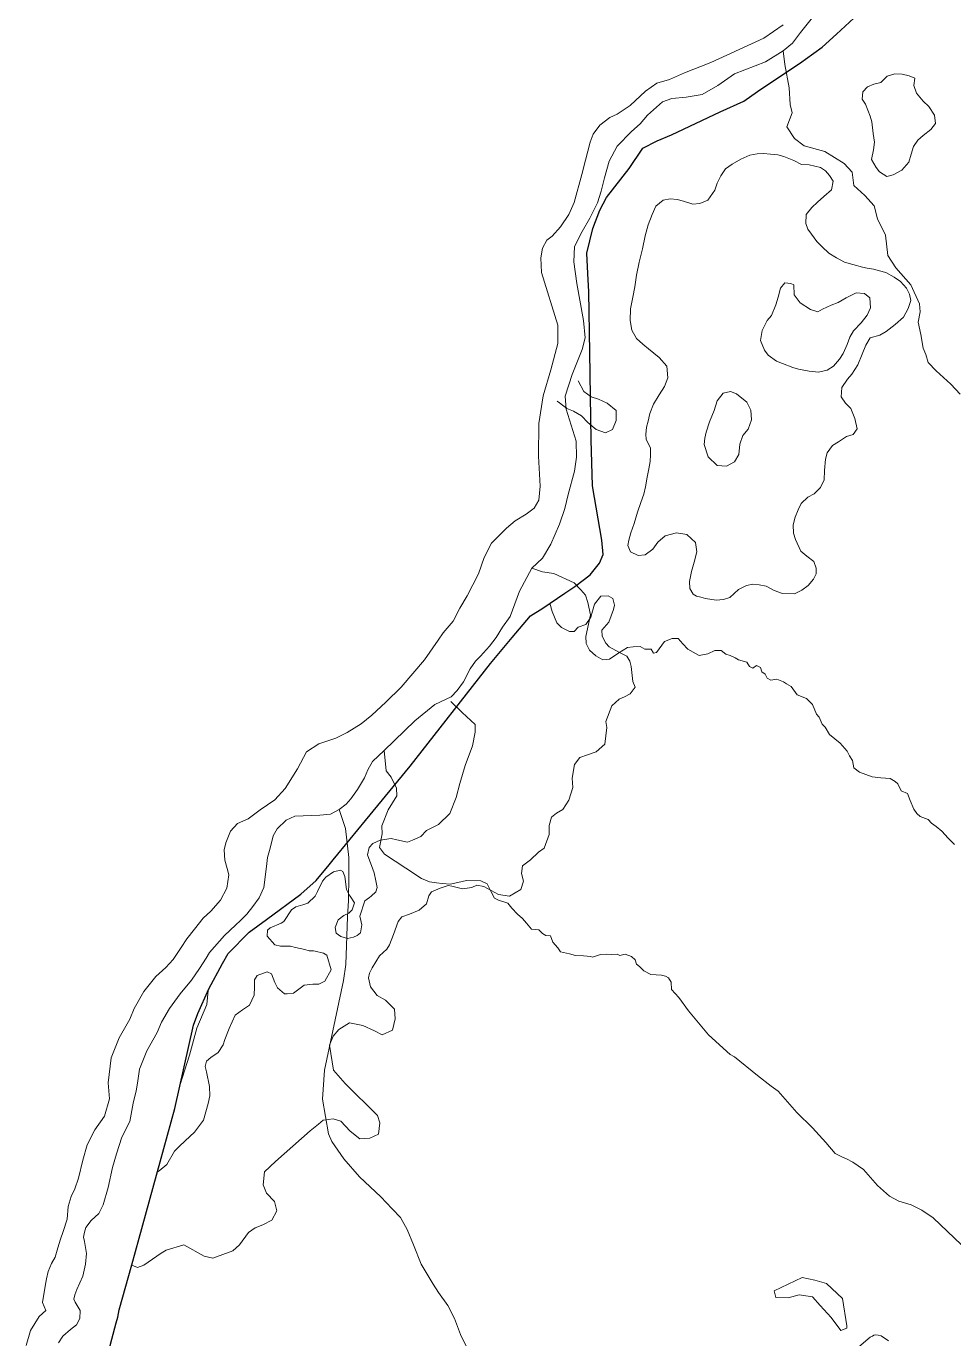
# Model space of a CAD drawing. Header units: metres. Extents: x 4652992 to 4879070, y 2074171 to 2309877.
# Drawn here: x 4653263.3 to 4653415.8, y 2306856.4 to 2307072.3 of the extents above; entities that cross this region are included whole.
import ezdxf

# ---------------------------------------------------------------- set-up
doc = ezdxf.new("R2010")
doc.units = ezdxf.units.M
doc.header["$MEASUREMENT"] = 0
for name, color, linetype, lineweight in [('Level 1', 2, 'Continuous', 0), ('Level 2', 6, 'Continuous', 0), ('Level 40', 1, 'Continuous', 0)]:
    doc.layers.add(name, color=color, linetype=linetype, lineweight=lineweight)
doc.layers.add('Limite', color=38, linetype='Continuous', lineweight=0, plot=False)

msp = doc.modelspace()

# ---------------------------------------------------------------- linework, layer by layer
at = {"layer": 'Level 1'}
for points in [[(4653416.829281, 2307011.788893, 1338), (4653415.295985, 2307013.385179, 1337), (4653412.892722, 2307015.573509, 1336), (4653411.596725, 2307016.960437, 1335), (4653411.216672, 2307018.277196, 1334), (4653410.771622, 2307019.328524, 1333), (4653410.366309, 2307021.559359, 1332), (4653409.926018, 2307023.617516, 1331), (4653410.290271, 2307025.291626, 1330), (4653410.15091, 2307026.628284, 1329), (4653408.733236, 2307029.725694, 1328), (4653406.249724, 2307032.540593, 1327), (4653404.96323, 2307034.584175, 1326), (4653404.569587, 2307037.929597, 1325), (4653403.248429, 2307040.582318, 1324), (4653402.702223, 2307042.731472, 1323), (4653401.153089, 2307044.453927, 1322), (4653399.347593, 2307046.059235, 1321), (4653399.099082, 2307048.289034, 1320), (4653397.794575, 2307049.710043, 1319), (4653394.577101, 2307051.699129, 1318), (4653391.180596, 2307052.617605, 1317), (4653389.60152, 2307053.802096, 1316), (4653388.347958, 2307055.709364, 1315), (4653389.207428, 2307058.057213, 1314), (4653388.876478, 2307059.414831, 1313), (4653388.757132, 2307062.153447, 1312), (4653388.03218, 2307065.956635, 1312), (4653387.763927, 2307068.205096, 1311.160507)], [(4653415.883005, 2306937.718683, 1367), (4653414.88376, 2306938.728316, 1366), (4653413.816018, 2306939.868864, 1365), (4653412.877574, 2306940.658372, 1364), (4653412.12122, 2306941.180329, 1363), (4653411.594547, 2306941.831719, 1362), (4653410.260645, 2306942.316899, 1361), (4653409.698526, 2306942.802107, 1360.58), (4653409.221083, 2306943.519557, 1360), (4653408.606851, 2306944.941847, 1359.37), (4653408.204427, 2306946.110547, 1359), (4653407.12565, 2306946.531269, 1358), (4653406.568632, 2306947.67817, 1357), (4653406.173837, 2306948.035469, 1356.79), (4653405.317357, 2306948.550814, 1356), (4653403.791719, 2306948.663204, 1355), (4653402.377288, 2306948.812283, 1354), (4653400.292659, 2306949.576373, 1353), (4653399.345102, 2306950.332473, 1352), (4653399.151675, 2306951.520705, 1351), (4653398.623463, 2306952.257491, 1350.37), (4653398.292912, 2306953.023875, 1350), (4653397.112743, 2306954.353267, 1349), (4653395.364788, 2306955.804832, 1348), (4653394.636267, 2306956.995366, 1347.58), (4653394.182232, 2306957.479657, 1347), (4653393.641269, 2306958.623939, 1346.37), (4653393.253211, 2306959.156176, 1346), (4653392.578625, 2306960.714543, 1345), (4653391.584206, 2306961.721178, 1344), (4653390.025976, 2306962.33201, 1343), (4653389.079566, 2306963.667206, 1342), (4653388.273974, 2306964.10677, 1341.05), (4653387.780567, 2306964.474523, 1341), (4653386.688946, 2306964.888136, 1340.37), (4653385.728555, 2306964.73449, 1340), (4653385.09243, 2306965.035773, 1339.16), (4653384.780811, 2306965.714771, 1339), (4653384.245301, 2306966.077889, 1338.37), (4653383.997696, 2306966.795431, 1338), (4653383.368316, 2306967.123934, 1337.37), (4653382.757154, 2306966.694717, 1337), (4653382.23495, 2306966.996789, 1336.58), (4653381.753844, 2306967.659233, 1336), (4653380.408749, 2306968.050815, 1335), (4653379.839701, 2306968.393321, 1334.58), (4653379.037872, 2306968.807779, 1334), (4653378.314437, 2306968.986184, 1333.79), (4653377.556068, 2306969.621586, 1333), (4653376.501329, 2306969.579926, 1332), (4653375.379606, 2306969.032668, 1331), (4653373.937081, 2306968.769876, 1330), (4653372.968887, 2306969.334901, 1329), (4653372.064814, 2306969.815056, 1328), (4653371.268725, 2306970.679711, 1327), (4653370.495306, 2306971.586439, 1326), (4653369.504249, 2306971.591686, 1325), (4653368.262121, 2306971.094267, 1324), (4653366.922573, 2306969.296886, 1323), (4653366.41312, 2306969.191463, 1322.58), (4653366.047217, 2306969.819057, 1322), (4653365.020401, 2306969.804672, 1321), (4653364.257235, 2306970.281696, 1320.37), (4653363.108667, 2306970.219152, 1320), (4653362.163583, 2306970.076748, 1319.58), (4653360.754968, 2306969.211071, 1319.37), (4653359.18033, 2306968.157434, 1319), (4653358.101276, 2306968.048068, 1319), (4653356.963181, 2306968.733082, 1319), (4653355.939375, 2306969.64985, 1319), (4653355.391667, 2306970.766913, 1319), (4653355.326434, 2306971.880523, 1319), (4653356.102795, 2306975.472632, 1318.37), (4653355.643689, 2306977.520957, 1318.16), (4653355.25314, 2306978.718837, 1318), (4653354.477223, 2306979.603356, 1317.79), (4653353.420247, 2306980.73048, 1317.79), (4653350.072116, 2306982.249326, 1317.16), (4653348.209664, 2306982.535328, 1316.74), (4653346.453143, 2306983.130844, 1316.620507)], [(4653369.385683, 2306913.820925, 0), (4653369.348677, 2306915.028051, 0), (4653368.906702, 2306915.74552, 0), (4653368.435496, 2306916.039961, 0), (4653367.738015, 2306916.179359, 0), (4653366.019547, 2306916.33099, 0), (4653364.851419, 2306916.891667, 0), (4653364.147939, 2306917.621457, 0), (4653363.652416, 2306918.01616, 0), (4653363.447054, 2306918.70103, 0), (4653362.81948, 2306919.279665, 0), (4653361.79326, 2306919.654228, 0), (4653360.879448, 2306919.455951, 0), (4653360.442127, 2306919.654499, 0), (4653359.479144, 2306919.621898, 0), (4653358.656786, 2306919.641232, 0), (4653357.714155, 2306919.622412, 0), (4653356.412644, 2306919.18684, 0), (4653356.133192, 2306919.249551, 0), (4653354.929849, 2306919.392064, 0), (4653353.603734, 2306919.446876, 0), (4653352.653911, 2306919.709489, 0), (4653352.653911, 2306919.709489, 0), (4653351.13333, 2306920.054444, 0), (4653350.691505, 2306920.703029, 0), (4653349.869546, 2306921.613301, 0), (4653349.535453, 2306922.653236, 0), (4653348.749938, 2306922.708777, 0), (4653348.211594, 2306923.043788, 0), (4653347.57555, 2306923.634694, 0), (4653346.407013, 2306923.78316, 0), (4653345.573876, 2306924.756759, 0), (4653344.92863, 2306925.549341, 0), (4653344.111282, 2306926.248603, 0), (4653343.163475, 2306927.20693, 0), (4653342.488781, 2306928.069618, 0), (4653340.958268, 2306928.565971, 0), (4653340.286518, 2306928.852812, 0), (4653339.774465, 2306929.887253, 0), (4653339.113299, 2306931.224696, 0), (4653338.070857, 2306931.693819, 0), (4653335.679538, 2306931.752031, 0), (4653333.064642, 2306931.186513, 0), (4653331.682477, 2306931.255157, 0), (4653330.792036, 2306931.384077, 0), (4653329.621342, 2306931.582154, 0), (4653328.304896, 2306932.121394, 0), (4653325.714503, 2306933.826376, 0), (4653322.232148, 2306936.113757, 0), (4653321.397811, 2306937.19767, 0), (4653321.840633, 2306939.446888, 0), (4653321.809437, 2306940.77195, 0), (4653322.853492, 2306943.40026, 0), (4653324.243218, 2306945.680908, 0), (4653324.196904, 2306946.946964, 0), (4653323.311536, 2306948.796242, 0), (4653322.520192, 2306949.806826, 0), (4653322.167304, 2306953.130534, 0)], [(4653315.492312, 2306915.303286, 1322), (4653315.867855, 2306917.96392, 1322), (4653316.150573, 2306925.77846, 1321.58), (4653316.294363, 2306928.496236, 1320.74), (4653316.350082, 2306932.549768, 1320.32), (4653316.380533, 2306935.545783, 1319.9), (4653315.819125, 2306940.314636, 1319.9), (4653314.771225, 2306943.440325, 1319.560507)], [(4653336.912112, 2306852.587282, 1361), (4653334.689516, 2306857.081301, 1358), (4653333.744509, 2306859.764284, 1356), (4653332.632082, 2306861.872072, 1354), (4653331.109316, 2306864.038698, 1352), (4653330.248476, 2306865.366518, 1351), (4653328.232119, 2306868.680483, 1348), (4653327.001284, 2306871.867312, 1345), (4653325.942324, 2306874.350527, 1342), (4653324.881289, 2306876.328493, 1340), (4653323.507082, 2306877.770083, 1338), (4653321.604311, 2306879.722903, 1335), (4653318.10248, 2306883.055727, 1333), (4653315.551333, 2306885.992495, 1330), (4653313.580508, 2306888.86072, 1327), (4653313.038515, 2306890.102907, 1326), (4653312.062685, 2306895.789309, 1324), (4653312.38428, 2306900.564883, 1323), (4653315.492312, 2306915.303286, 1322)], [(4653417.038698, 2306871.846682, 1390), (4653412.406679, 2306876.309878, 1387), (4653410.535525, 2306877.57709, 1386), (4653408.798525, 2306878.445925, 1385), (4653406.753908, 2306879.036684, 1384), (4653405.199282, 2306879.882693, 1383), (4653403.225283, 2306881.635073, 1382), (4653400.968325, 2306884.24988, 1380), (4653399.211306, 2306885.430117, 1379), (4653398.154116, 2306885.991884, 1378), (4653397.389895, 2306886.313906, 1377), (4653396.3053, 2306886.868899, 1376), (4653394.742495, 2306888.675722, 1375), (4653392.583498, 2306891.105288, 1372), (4653389.994875, 2306893.597903, 1370), (4653386.907473, 2306897.099673, 1368), (4653385.762697, 2306897.944887, 1367), (4653383.525698, 2306899.725283, 1365), (4653379.739077, 2306902.758913, 1361), (4653379.054079, 2306903.148318, 1360), (4653375.468325, 2306906.383486, 1355), (4653372.164309, 2306910.326906, 1353), (4653370.579897, 2306912.505678, 1352), (4653369.385683, 2306913.820925, 1350)]]:
    msp.add_polyline3d(points, dxfattribs=at)
at = {"layer": 'Level 2'}
for points in [[(4653293.466201, 2306919.940816, 1320.400507), (4653295.921501, 2306922.732896, 1320.400507), (4653297.721765, 2306924.428117, 1320.400507), (4653298.533116, 2306925.171785, 1320.400507), (4653299.610812, 2306926.22728, 1320.400507), (4653300.559801, 2306927.503306, 1320.400507), (4653301.612865, 2306928.942424, 1320.400507), (4653302.420831, 2306930.630794, 1320.400507), (4653302.811686, 2306934.058118, 1320.400507), (4653303.019429, 2306935.579969, 1320.400507), (4653303.417051, 2306937.117891, 1320.400507), (4653303.937018, 2306939.129021, 1320.400507), (4653304.607346, 2306940.285032, 1320.400507), (4653306.083071, 2306941.682785, 1320.400507), (4653307.491668, 2306942.342009, 1319.980507), (4653311.623129, 2306942.518149, 1319.560507), (4653313.332041, 2306942.6628, 1319.560507), (4653314.771225, 2306943.440325, 1319.560507), (4653315.934725, 2306944.348799, 1319.560507), (4653316.718466, 2306945.225129, 1319.560507), (4653317.786823, 2306946.723398, 1319.560507), (4653318.962233, 2306948.635724, 1319.560507), (4653319.488561, 2306949.953116, 1319.560507), (4653320.278257, 2306951.331371, 1319.560507), (4653322.167304, 2306953.130534, 1319.140507), (4653327.215948, 2306958.051389, 1319.140507), (4653330.501275, 2306960.701588, 1318.720507), (4653333.186786, 2306961.989604, 1317.880507), (4653334.190993, 2306963.000307, 1317.880507), (4653335.185861, 2306964.453786, 1317.880507), (4653336.290759, 2306966.572283, 1317.460507), (4653337.181553, 2306967.862669, 1317.460507), (4653338.008197, 2306968.665488, 1317.460507), (4653339.486899, 2306970.314204, 1317.040507), (4653340.598158, 2306971.738963, 1317.040507), (4653341.596004, 2306973.443405, 1317.040507), (4653342.857217, 2306975.20871, 1317.040507), (4653344.423887, 2306979.352697, 1316.620507), (4653346.453143, 2306983.130844, 1316.620507), (4653348.179919, 2306984.781273, 1316.620507), (4653349.578771, 2306987.078936, 1316.620507), (4653350.989532, 2306990.380451, 1316.620507), (4653351.837017, 2306992.940011, 1316.620507), (4653352.43345, 2306995.246895, 1316.620507), (4653353.427505, 2306999.091701, 1316.200507), (4653353.775864, 2307001.396873, 1316.200507), (4653353.719833, 2307004.053523, 1315.780507), (4653352.10403, 2307009.297396, 1315.780507), (4653351.910361, 2307011.421689, 1315.360507), (4653353.076025, 2307014.972454, 1314.940507), (4653354.70089, 2307019.102081, 1314.520507), (4653355.205564, 2307021.05406, 1314.520507), (4653354.947338, 2307023.88645, 1314.100507), (4653353.85191, 2307029.945789, 1313.680507), (4653353.354541, 2307033.529355, 1313.680507), (4653353.44251, 2307036.024625, 1313.260507), (4653354.712655, 2307038.54282, 1313.260507), (4653355.949237, 2307040.691749, 1313.260507), (4653357.219382, 2307043.209943, 1313.260507), (4653357.840447, 2307045.133203, 1313.260507), (4653358.406294, 2307047.321785, 1313.260507), (4653359.125072, 2307050.101876, 1313.260507), (4653360.43812, 2307052.54656, 1313.260507), (4653362.801661, 2307054.983735, 1313.260507), (4653364.231506, 2307056.204036, 1313.260507), (4653365.474449, 2307057.659227, 1313.260507), (4653367.893207, 2307059.831081, 1313.260507), (4653369.461097, 2307060.388075, 1313.260507), (4653371.813135, 2307060.625735, 1312.840507), (4653374.459127, 2307061.04256, 1312.840507), (4653377.015931, 2307062.551107, 1312.420507), (4653379.737982, 2307064.45935, 1312.000507), (4653384.824388, 2307066.413442, 1311.580507), (4653387.763927, 2307068.205096, 1311.160507), (4653389.26726, 2307069.470188, 1311.160507), (4653390.586669, 2307071.221134, 1311.160507), (4653392.793894, 2307074.011502, 1310.740507)], [(4653289.732207, 2306922.196187, 0), (4653291.005737, 2306923.76968, 0), (4653292.398634, 2306925.565417, 0), (4653293.696795, 2306926.755286, 0), (4653295.279571, 2306928.567095, 0), (4653296.33859, 2306930.50814, 0), (4653296.656362, 2306932.695009, 0), (4653296.377295, 2306933.770659, 0), (4653295.984814, 2306935.12599, 0), (4653295.858678, 2306936.793148, 0), (4653296.164542, 2306937.976166, 0), (4653296.901997, 2306939.870706, 0), (4653298.040865, 2306941.162805, 0), (4653298.935043, 2306941.508489, 0), (4653299.844514, 2306941.913324, 0), (4653300.463008, 2306942.389957, 0), (4653301.773485, 2306943.388013, 0), (4653304.186289, 2306945.057941, 0), (4653305.900749, 2306946.900182, 0), (4653307.908757, 2306950.117253, 0), (4653309.387052, 2306952.961633, 0), (4653311.460023, 2306954.274942, 0), (4653312.749252, 2306954.711922, 0), (4653314.22836, 2306955.164974, 0), (4653316.077888, 2306956.092946, 0), (4653318.371324, 2306957.54063, 0), (4653320.168611, 2306958.984887, 0), (4653322.455686, 2306961.126309, 0), (4653324.950911, 2306963.593916, 0), (4653328.826717, 2306968.049073, 0), (4653331.024603, 2306971.282216, 0), (4653331.841909, 2306972.52781, 0), (4653333.513467, 2306974.443562, 0), (4653334.618365, 2306976.562059, 0), (4653335.82436, 2306978.592687, 0), (4653337.691345, 2306982.222101, 0), (4653338.627612, 2306984.885603, 0), (4653339.793683, 2306987.240704, 0), (4653342.288907, 2306989.708311, 0), (4653343.718752, 2306990.928612, 0), (4653345.482476, 2306992.003605, 0), (4653346.851148, 2306992.987302, 0), (4653347.567356, 2306994.320766, 0), (4653347.799324, 2306996.654656, 0), (4653347.522014, 2307001.56826, 0), (4653347.615124, 2307006.956785, 0), (4653348.296548, 2307011.507976, 0), (4653349.587535, 2307015.782911, 0), (4653350.703935, 2307020.100925, 0), (4653350.739663, 2307023.11248, 0), (4653348.026268, 2307031.773401, 0), (4653347.909064, 2307034.193448, 0), (4653348.190296, 2307035.76009, 0), (4653348.906504, 2307037.093554, 0), (4653349.760756, 2307037.763711, 0), (4653351.150676, 2307039.308485, 0), (4653352.531258, 2307041.296034, 0), (4653353.41569, 2307043.280158, 0), (4653354.666752, 2307047.879566, 0), (4653355.278478, 2307050.245601, 0), (4653356.043136, 2307053.203145, 0), (4653356.51127, 2307054.534896, 0), (4653357.637822, 2307056.018806, 0), (4653359.257546, 2307057.255179, 0), (4653360.460971, 2307057.83918, 0), (4653362.622723, 2307059.256431, 0), (4653365.145557, 2307061.591377, 0), (4653366.970453, 2307062.902974, 0), (4653369.049785, 2307063.522545, 0), (4653371.557732, 2307064.602676, 0), (4653375.838741, 2307066.315025, 0), (4653378.508958, 2307067.54389, 0), (4653384.553691, 2307070.331232, 0), (4653387.774868, 2307072.493864, 0)], [(4653263.349226, 2306855.270423, 1322.4892), (4653264.042708, 2306857.759718, 1322.2892), (4653265.464307, 2306860.053654, 1322.2892), (4653266.555075, 2306861.033295, 1322.0892), (4653266.03914, 2306862.394105, 1322.0892), (4653266.466189, 2306865.042425, 1322.0892), (4653266.651051, 2306866.263318, 1322.0892), (4653266.950661, 2306867.470838, 1321.8892), (4653267.507422, 2306868.808589, 1321.7892), (4653268.124105, 2306869.828108, 1321.7892), (4653268.53552, 2306871.362565, 1321.6892), (4653268.971128, 2306872.771934, 1321.6892), (4653269.432451, 2306874.024298, 1321.6892), (4653270.051363, 2306876.084153, 1321.6892), (4653270.212578, 2306878.141878, 1321.5892), (4653270.710121, 2306879.802825, 1321.4892), (4653271.336772, 2306881.078146, 1321.3892), (4653271.919746, 2306882.836763, 1321.2892), (4653272.670442, 2306885.792531, 1321.1892), (4653273.37849, 2306888.284189, 1321.0892), (4653274.604864, 2306890.786769, 1321.0436), (4653276.20691, 2306893.014786, 1320.9436), (4653277.04461, 2306895.873975, 1320.9436), (4653276.782688, 2306898.504304, 1320.9436), (4653277.324026, 2306902.61815, 1320.8436), (4653278.615269, 2306905.901238, 1320.6436), (4653280.375971, 2306908.990565, 1320.6436), (4653281.072796, 2306910.707201, 1320.6436), (4653282.695009, 2306913.493502, 1320.5436), (4653284.657879, 2306915.967068, 1320.5436), (4653286.284515, 2306917.467225, 1320.5436), (4653287.48077, 2306918.779479, 1320.4436), (4653288.822812, 2306920.730694, 1320.4436), (4653289.732207, 2306922.196187, 1320.388638)], [(4653293.466201, 2306919.940816, 1320.400507), (4653292.896602, 2306919.027786, 1320.4436), (4653291.823885, 2306917.29761, 1320.4436), (4653290.525922, 2306915.378112, 1320.5436), (4653288.648461, 2306913.145808, 1320.5436), (4653286.880641, 2306910.745253, 1320.5436), (4653285.572255, 2306908.497978, 1320.6436), (4653284.88414, 2306906.802799, 1320.6436), (4653283.136977, 2306903.737228, 1320.6436), (4653281.96945, 2306900.768699, 1320.8436), (4653281.625245, 2306898.448305, 1320.9436), (4653281.414105, 2306897.201097, 1320.9436), (4653280.919094, 2306895.161576, 1320.9436), (4653280.380228, 2306892.136778, 1320.9436), (4653279.051659, 2306889.55531, 1321.0436), (4653278.16196, 2306886.825581, 1321.0892), (4653277.518033, 2306884.559569, 1321.1892), (4653276.78553, 2306881.303156, 1321.2892), (4653276.008842, 2306878.433886, 1321.3892), (4653275.253101, 2306877.031821, 1321.4892), (4653273.988465, 2306875.864819, 1321.5892), (4653273.162082, 2306874.730054, 1321.6892), (4653272.902764, 2306873.943991, 1321.6892), (4653272.766998, 2306873.131394, 1321.6892), (4653272.904944, 2306872.386456, 1321.6892), (4653273.231576, 2306870.415816, 1321.7892), (4653273.107148, 2306868.674493, 1321.7892), (4653272.656847, 2306866.701201, 1321.8892), (4653271.66588, 2306864.500008, 1322.0892), (4653271.306273, 2306863.650172, 1322.0892), (4653271.188091, 2306862.917269, 1322.0892), (4653271.379157, 2306862.413321, 1322.0892), (4653272.227263, 2306861.047915, 1322.1892), (4653272.150024, 2306859.716575, 1322.1892), (4653271.581311, 2306858.700071, 1322.1892), (4653270.594481, 2306857.940639, 1322.1892), (4653269.337508, 2306856.811726, 1322.2892), (4653268.66808, 2306855.731516, 1322.2892)]]:
    msp.add_polyline3d(points, dxfattribs=at)
at = {"layer": 'Level 40', "color": 3}
for points in [[(4653402.538667, 2307054.659497, 1323.853125), (4653402.749487, 2307053.190166, 1324.290625), (4653402.585176, 2307051.935624, 1324.953125), (4653402.245955, 2307050.353852, 1325.853125), (4653403.021519, 2307049.055025, 1325.853125), (4653403.604218, 2307048.327248, 1326.253125), (4653404.765341, 2307047.581693, 1327.428125), (4653405.836527, 2307047.813623, 1327.940625), (4653407.228129, 2307048.583889, 1328.153125), (4653408.390618, 2307049.903222, 1328.278125), (4653408.793957, 2307051.253587, 1328.203125), (4653409.167888, 2307052.487828, 1328.165625), (4653409.888053, 2307053.514327, 1328.028125), (4653410.730126, 2307054.295323, 1327.878125), (4653411.999819, 2307055.311092, 1327.640625), (4653412.799318, 2307056.287418, 1327.203125), (4653412.624234, 2307057.65556, 1326.490625), (4653411.661105, 2307059.061782, 1325.803125), (4653410.753715, 2307059.961222, 1325.440625), (4653409.638244, 2307061.250479, 1324.853125), (4653409.22413, 2307062.522799, 1324.090625), (4653409.402631, 2307063.712231, 1323.290625), (4653408.4354, 2307064.133079, 1322.653125), (4653407.330017, 2307064.371853, 1322.265625), (4653406.093835, 2307064.457582, 1322.003125), (4653404.855601, 2307064.050624, 1321.515625), (4653403.795529, 2307063.014554, 1320.940625), (4653402.651847, 2307062.738657, 1320.653125), (4653401.623235, 2307062.311398, 1320.428125), (4653400.867848, 2307061.509259, 1320.353125), (4653400.747138, 2307060.305732, 1320.678125), (4653401.293076, 2307059.432799, 1320.953125), (4653402.051373, 2307057.460051, 1321.728125), (4653402.336739, 2307056.527374, 1321.965625), (4653402.538667, 2307054.659497, 1323.853125)], [(4653365.955134, 2307002.878696, 1324.3125), (4653365.919955, 2307001.776087, 1324.5125), (4653365.884775, 2307000.673478, 1324.7875), (4653365.646971, 2306999.496956, 1325.1375), (4653365.422534, 2306998.131962, 1325.5375), (4653365.138998, 2306996.534486, 1325.9375), (4653364.828727, 2306995.313952, 1326.2875), (4653364.358748, 2306993.947275, 1326.7125), (4653363.82967, 2306992.348116, 1327.1625), (4653363.241493, 2306990.516474, 1327.6875), (4653362.72719, 2306988.975435, 1328.1875), (4653362.359227, 2306987.769011, 1328.4875), (4653362.195297, 2306986.883092, 1329.0375), (4653362.665976, 2306985.841969, 1329.7125), (4653363.919012, 2306985.22685, 1330.4125), (4653365.046112, 2306985.321605, 1330.7625), (4653366.322368, 2306986.244158, 1331.0375), (4653367.166639, 2306987.395827, 1331.2125), (4653368.357061, 2306988.46284, 1331.4875), (4653370.194052, 2306988.939587, 1331.8625), (4653371.911437, 2306988.704776, 1332.0625), (4653373.348101, 2306987.365673, 1332.3125), (4653373.570423, 2306985.829684, 1332.3875), (4653373.141954, 2306984.144185, 1332.5375), (4653372.685342, 2306982.589037, 1332.7625), (4653372.32934, 2306980.947549, 1333.3875), (4653372.409544, 2306979.816721, 1333.8375), (4653372.967464, 2306978.87773, 1335.0375), (4653373.500057, 2306978.562275, 1336.1875), (4653374.192358, 2306978.392962, 1337.3125), (4653374.985267, 2306978.137309, 1337.9375), (4653376.760344, 2306977.888389, 1338.4375), (4653377.945136, 2306977.969035, 1338.5375), (4653378.95826, 2306978.3386, 1338.6625), (4653380.395631, 2306979.653888, 1338.7375), (4653381.728171, 2306980.31574, 1338.9375), (4653382.754663, 2306980.496834, 1339.0125), (4653383.779747, 2306980.431336, 1339.1625), (4653384.948356, 2306980.207269, 1339.3125), (4653386.287226, 2306979.447689, 1339.8625), (4653387.642279, 2306978.992822, 1340.5125), (4653389.591838, 2306978.948166, 1340.9625), (4653390.837137, 2306979.507886, 1341.5125), (4653391.838301, 2306980.312515, 1342.3375), (4653392.710714, 2306981.333833, 1343.1125), (4653393.177878, 2306982.207326, 1343.3625), (4653393.168733, 2306983.135574, 1343.9125), (4653392.770521, 2306984.220707, 1343.9875), (4653391.64905, 2306985.112321, 1344.1875), (4653390.628189, 2306985.917595, 1344.1625), (4653389.772665, 2306987.85538, 1343.9875), (4653389.432144, 2306988.926404, 1343.9375), (4653389.411039, 2306990.289715, 1343.7125), (4653389.72131, 2306991.510248, 1343.5625), (4653390.219431, 2306992.746574, 1343.3625), (4653390.730919, 2306993.794429, 1343.1875), (4653391.791183, 2306994.83154, 1342.9625), (4653392.848631, 2306995.375468, 1342.8125), (4653393.908895, 2306996.412579, 1342.6125), (4653394.479482, 2306997.692916, 1342.4375), (4653394.560394, 2306999.21648, 1342.2375), (4653394.729954, 2307001.088767, 1342.0625), (4653394.9959, 2307002.134938, 1341.9875), (4653395.854946, 2307003.344729, 1341.6125), (4653396.854703, 2307003.902765, 1341.3375), (4653398.130959, 2307004.825319, 1341.0375), (4653399.244692, 2307005.108545, 1340.7875), (4653399.91448, 2307006.05595, 1340.0625), (4653399.548632, 2307007.75051, 1339.5625), (4653398.864776, 2307009.399374, 1339.1875), (4653397.988848, 2307010.292671, 1338.5875), (4653397.272627, 2307011.33211, 1338.0875), (4653397.41123, 2307012.841564, 1337.8375), (4653398.314601, 2307014.225716, 1337.6375), (4653399.012531, 2307015.042771, 1337.5375), (4653400.017918, 2307016.587176, 1337.3625), (4653400.706704, 2307018.332479, 1337.2875), (4653401.33639, 2307019.845298, 1337.2875), (4653402.065278, 2307021.025187, 1337.3875), (4653403.641952, 2307021.44213, 1337.8875), (4653404.656484, 2307022.058287, 1338.4625), (4653406.179689, 2307023.229115, 1338.4625), (4653407.529819, 2307024.442272, 1338.2375), (4653408.317806, 2307025.854643, 1337.8375), (4653408.715318, 2307027.177308, 1337.2125), (4653408.490181, 2307028.220114, 1336.8875), (4653408.004727, 2307029.203116, 1336.4875), (4653407.057739, 2307030.298993, 1335.5125), (4653406.007328, 2307030.988025, 1334.9375), (4653404.610766, 2307031.761714, 1334.2625), (4653403.58709, 2307032.073804, 1333.6875), (4653402.60633, 2307032.313664, 1333.6375), (4653401.553104, 2307032.509513, 1332.8125), (4653400.788337, 2307032.634814, 1331.8125), (4653399.187743, 2307033.087998, 1330.9125), (4653397.817915, 2307033.484744, 1330.1875), (4653396.521962, 2307034.172094, 1329.5875), (4653395.255559, 2307034.975685, 1328.9625), (4653394.163638, 2307035.983539, 1328.2375), (4653393.28771, 2307036.876836, 1327.2875), (4653392.427963, 2307038.074845, 1326.2375), (4653391.782802, 2307038.911704, 1325.8875), (4653391.470423, 2307039.852377, 1325.6375), (4653391.53656, 2307041.31782, 1325.1625), (4653392.438523, 2307042.45538, 1324.8875), (4653393.39677, 2307043.332239, 1324.8625), (4653394.427484, 2307044.253109, 1324.8375), (4653395.690372, 2307045.364133, 1324.7375), (4653395.987276, 2307046.773138, 1324.1875), (4653395.371664, 2307047.726238, 1323.9875), (4653394.711728, 2307048.504977, 1323.5375), (4653393.862534, 2307049.02133, 1323.0875), (4653392.016398, 2307049.472831, 1322.5375), (4653390.745772, 2307049.536646, 1322.2125), (4653389.507511, 2307050.209886, 1321.9875), (4653387.835858, 2307050.865651, 1321.7125), (4653386.855098, 2307051.105511, 1321.6375), (4653385.656939, 2307051.213337, 1321.5375), (4653384.531246, 2307051.365174, 1321.3875), (4653383.476612, 2307051.314431, 1321.2125), (4653382.247496, 2307051.059423, 1320.9875), (4653380.799573, 2307050.42579, 1320.7375), (4653379.365017, 2307049.603686, 1320.4125), (4653378.248469, 2307048.827276, 1320.3625), (4653377.519581, 2307047.647388, 1320.4875), (4653376.906077, 2307046.439281, 1320.5625), (4653376.495197, 2307045.305086, 1320.6375), (4653375.344877, 2307043.672659, 1320.6875), (4653374.041887, 2307043.127049, 1320.6875), (4653372.914787, 2307043.032294, 1320.6875), (4653371.386659, 2307043.529489, 1320.6125), (4653370.348208, 2307043.783458, 1320.5375), (4653369.150049, 2307043.891285, 1320.4625), (4653368.051091, 2307043.666179, 1320.3875), (4653366.817752, 2307042.671396, 1320.1875), (4653366.23239, 2307041.332938, 1320.0875), (4653365.543604, 2307039.587636, 1320.0125), (4653365.085585, 2307037.785896, 1319.9375), (4653364.611384, 2307035.679443, 1319.8625), (4653364.107633, 2307033.456749, 1319.8125), (4653363.633432, 2307031.350296, 1319.7625), (4653363.391406, 2307029.433998, 1319.7625), (4653363.020628, 2307027.734389, 1319.7875), (4653362.648443, 2307025.788189, 1320.0625), (4653362.594266, 2307023.887683, 1320.3375), (4653362.859506, 2307022.279464, 1320.5625), (4653363.617236, 2307020.921202, 1320.8375), (4653364.66624, 2307019.985578, 1321.0625), (4653365.629409, 2307019.194413, 1321.2375), (4653366.491971, 2307018.489588, 1321.4375), (4653367.354532, 2307017.784763, 1321.6125), (4653368.646263, 2307016.357638, 1321.8375), (4653368.779936, 2307014.472924, 1321.8875), (4653368.222716, 2307013.004116, 1321.8875), (4653367.391812, 2307011.663975, 1321.8875), (4653366.444117, 2307010.10546, 1321.8875), (4653365.81443, 2307008.59264, 1322.0375), (4653365.547077, 2307007.299877, 1322.2625), (4653365.295905, 2307006.311826, 1322.3625), (4653365.173484, 2307005.107085, 1322.4875), (4653365.226953, 2307004.353199, 1322.6625), (4653365.955134, 2307002.878696, 1324.3125)], [(4653389.559519, 2307028.099677, 1327.3125), (4653390.56516, 2307026.780098, 1327.7125), (4653392.239673, 2307025.695796, 1328.25), (4653393.422353, 2307025.314614, 1328.725), (4653394.235873, 2307025.759948, 1329.1625), (4653395.610243, 2307026.374937, 1329.5), (4653396.768568, 2307026.858681, 1329.7125), (4653398.114873, 2307027.603242, 1329.825), (4653399.727262, 2307028.436136, 1330.0625), (4653401.097923, 2307028.315771, 1330.525), (4653401.9846, 2307027.60815, 1330.6375), (4653402.083968, 2307025.957946, 1330.7625), (4653401.53953, 2307024.77192, 1330.825), (4653400.542264, 2307023.481861, 1330.9125), (4653399.322247, 2307022.154228, 1330.9625), (4653398.699705, 2307021.140685, 1331.05), (4653398.241314, 2307019.933621, 1331.1), (4653397.616299, 2307018.429841, 1331.1125), (4653397.015733, 2307017.502958, 1330.9875), (4653396.026411, 2307016.364344, 1330.8625), (4653394.974871, 2307015.701105, 1330.7375), (4653393.559024, 2307015.403032, 1330.5125), (4653392.044952, 2307015.558459, 1330.225), (4653390.273358, 2307015.899557, 1329.8125), (4653389.36285, 2307016.152842, 1329.45), (4653387.614468, 2307016.825718, 1328.875), (4653386.647214, 2307017.215586, 1328.725), (4653385.309563, 2307018.186851, 1328.375), (4653384.667612, 2307019.018706, 1328.2), (4653384.02937, 2307020.585914, 1328.025), (4653384.28884, 2307022.209742, 1327.8375), (4653385.144549, 2307023.90254, 1327.8375), (4653385.809187, 2307024.721727, 1327.8375), (4653386.521485, 2307026.449587, 1327.725), (4653386.90848, 2307027.735462, 1327.625), (4653387.303418, 2307029.172782, 1327.525), (4653388.026038, 2307030.100502, 1327.4375), (4653389.001854, 2307029.984639, 1327.35), (4653389.524841, 2307029.764743, 1327.4), (4653389.559519, 2307028.099677, 1327.3125)], [(4653354.028638, 2307013.944837, 1321.5), (4653354.999621, 2307012.220716, 1321.5625), (4653356.18677, 2307011.341655, 1321.675), (4653357.377637, 2307010.95713, 1321.7875), (4653358.834077, 2307010.290812, 1321.85), (4653360.300778, 2307009.064604, 1321.8375), (4653360.317579, 2307007.450288, 1321.8125), (4653359.712858, 2307005.926246, 1321.8125), (4653358.565802, 2307005.402045, 1321.8125), (4653356.992886, 2307005.973025, 1321.7875), (4653355.61937, 2307007.083517, 1321.6125), (4653354.614852, 2307008.196543, 1321.525), (4653353.274887, 2307008.958199, 1321.45), (4653352.193041, 2307009.408922, 1321.3875), (4653350.98446, 2307010.324197, 1321.25), (4653350.603341, 2307010.634286, 1321.025)], [(4653381.794918, 2307010.422997, 1324.0125), (4653382.442979, 2307009.12395, 1324), (4653382.55623, 2307007.524325, 1324.0625), (4653382.014331, 2307005.992619, 1324.15), (4653381.115232, 2307004.979858, 1324.1625), (4653380.63159, 2307003.557176, 1324.2875), (4653380.441646, 2307001.846845, 1324.5), (4653379.764663, 2307000.625602, 1324.775), (4653378.456769, 2306999.928668, 1324.95), (4653376.922932, 2307000.026763, 1324.95), (4653375.42567, 2307001.472054, 1324.7875), (4653374.738347, 2307003.458787, 1324.6), (4653374.88123, 2307004.502564, 1324.4875), (4653375.110436, 2307005.525209, 1324.4), (4653375.631641, 2307007.21609, 1324.275), (4653376.38446, 2307009.096843, 1324.1), (4653376.904956, 2307010.66461, 1323.95), (4653377.891796, 2307011.902464, 1323.875), (4653379.067724, 2307012.200202, 1323.8625), (4653380.074121, 2307011.830546, 1323.8375), (4653381.794918, 2307010.422997, 1324.0125)], [(4653349.414823, 2306977.396393, 1327.286993), (4653349.779377, 2306976.031205, 1327.286993), (4653350.546034, 2306974.14166, 1327.286993), (4653351.311539, 2306973.406109, 1327.706993), (4653352.626216, 2306972.717096, 1327.706993), (4653353.399855, 2306972.708196, 1327.706993), (4653354.069394, 2306973.453665, 1327.706993), (4653355.312096, 2306973.875417, 1327.706993), (4653356.155408, 2306975.063743, 1327.706993), (4653356.420134, 2306976.091353, 1327.706993), (4653356.714274, 2306977.233143, 1327.706993), (4653357.770057, 2306978.55116, 1327.706993), (4653358.980634, 2306978.616515, 1327.706993), (4653359.763557, 2306978.180271, 1327.706993), (4653360.018589, 2306977.085018, 1327.706993), (4653359.883515, 2306976.328996, 1327.706993), (4653359.11489, 2306974.272122, 1327.706993), (4653357.932166, 2306972.924734, 1328.966993), (4653357.977438, 2306971.942007, 1328.966993), (4653358.583878, 2306970.820689, 1328.966993), (4653359.139623, 2306970.197664, 1328.966993), (4653360.87382, 2306969.283599, 1331.486993), (4653362.034854, 2306968.693252, 1331.486993), (4653362.531772, 2306967.841869, 1331.486993), (4653362.789515, 2306966.988834, 1331.486993), (4653363.042987, 2306964.497369, 1333.586993), (4653363.398257, 2306963.559526, 1333.586993), (4653362.584359, 2306962.485378, 1333.586993), (4653361.678357, 2306961.980473, 1333.586993), (4653360.801769, 2306961.589746, 1333.586993), (4653359.565641, 2306960.498433, 1333.586993), (4653358.608535, 2306957.941613, 1333.586993), (4653358.766041, 2306956.931168, 1333.586993), (4653358.42622, 2306954.221898, 1333.586993), (4653357.019029, 2306952.929946, 1334.846993), (4653355.578563, 2306952.435593, 1334.846993), (4653354.33586, 2306952.013842, 1334.846993), (4653353.436432, 2306950.839375, 1334.846993), (4653353.045917, 2306948.628397, 1334.846993), (4653353.183293, 2306947.076429, 1334.846993), (4653352.526901, 2306944.991837, 1334.846993), (4653351.539231, 2306943.474833, 1334.846993), (4653350.476874, 2306942.826377, 1334.846993), (4653349.653692, 2306942.179574, 1334.846993), (4653349.300724, 2306940.809427, 1334.846993), (4653349.284457, 2306939.356125, 1334.846993), (4653348.457004, 2306937.070893, 1332.746993), (4653347.521588, 2306936.451809, 1332.746993), (4653346.241338, 2306935.189228, 1332.746993), (4653344.907682, 2306934.182723, 1332.746993), (4653344.767186, 2306932.942267, 1332.746993), (4653345.090331, 2306931.648027, 1332.746993), (4653344.625129, 2306930.305598, 1332.746993), (4653342.783712, 2306929.181608, 1332.746993), (4653340.943854, 2306929.45383, 1332.746993), (4653338.538967, 2306930.776421, 1331.486993), (4653337.401925, 2306930.996513, 1331.486993), (4653336.596161, 2306930.649017, 1331.486993), (4653335.046172, 2306930.424599, 1331.486993), (4653333.306552, 2306930.85423, 1331.486993), (4653332.674561, 2306930.949591, 1331.486993), (4653331.375741, 2306930.541699, 1331.486993), (4653329.961978, 2306929.919308, 1331.486993), (4653329.490203, 2306929.24644, 1331.486993), (4653329.151942, 2306927.933382, 1331.486993), (4653327.93052, 2306926.899159, 1331.486993), (4653326.333699, 2306926.261256, 1331.486993), (4653325.07629, 2306925.782415, 1331.486993), (4653324.462868, 2306925.023087, 1331.486993), (4653323.679535, 2306922.909123, 1330.646993), (4653323.055268, 2306921.180927, 1328.966993), (4653322.583493, 2306920.508059, 1328.966993), (4653321.403481, 2306919.402888, 1328.966993), (4653320.171214, 2306917.399797, 1328.966993), (4653319.767552, 2306916.527942, 1328.966993), (4653319.576362, 2306915.785779, 1330.226993), (4653319.913976, 2306914.312023, 1330.8268)], [(4653333.133328, 2306961.235125, 1326.36588), (4653334.983621, 2306959.381564, 1326.36588), (4653337.114498, 2306957.458706, 1326.36588), (4653337.142351, 2306956.176673, 1326.36588), (4653336.681012, 2306953.922466, 1326.36588), (4653335.491307, 2306950.694431, 1326.36588), (4653334.61431, 2306947.753496, 1326.36588), (4653334.011323, 2306945.412828, 1326.36588), (4653332.983394, 2306942.812778, 1326.36588), (4653331.077726, 2306940.975996, 1326.36588), (4653329.153489, 2306939.993902, 1326.36588), (4653328.185948, 2306939.018422, 1326.36588), (4653326.828301, 2306938.382172, 1328.88588), (4653325.981127, 2306938.105624, 1328.88588), (4653324.2268, 2306938.478166, 1328.88588), (4653323.328932, 2306938.699911, 1328.88588), (4653321.525062, 2306938.416751, 1328.88588), (4653320.309063, 2306937.866962, 1328.88588), (4653319.725054, 2306937.221812, 1328.88588), (4653319.416208, 2306936.022933, 1328.88588), (4653320.283871, 2306933.666653, 1329.30588)], [(4653300.813067, 2306912.928259, 1330.98588), (4653300.870744, 2306914.310612, 1330.98588), (4653300.869593, 2306915.464607, 1330.98588), (4653301.285251, 2306916.151334, 1330.98588), (4653302.938189, 2306916.775378, 1330.98588), (4653303.679702, 2306916.410083, 1330.98588), (4653304.212607, 2306915.003318, 1330.98588), (4653304.638701, 2306914.108705, 1330.98588), (4653305.767609, 2306913.161962, 1330.98588), (4653306.231251, 2306913.108179, 1330.98588), (4653307.288184, 2306913.272201, 1330.98588), (4653308.607133, 2306914.221616, 1330.98588), (4653309.046782, 2306914.538088, 1330.98588), (4653310.469831, 2306914.733135, 1330.98588), (4653311.426527, 2306914.739747, 1330.98588), (4653312.444762, 2306915.216935, 1330.98588), (4653313.464558, 2306917.090335, 1330.98588), (4653312.774148, 2306919.507545, 1330.56588), (4653312.452154, 2306919.647789, 1330.56588), (4653312.200984, 2306919.831263, 1330.56588), (4653310.854182, 2306920.163881, 1330.56588), (4653310.573598, 2306920.233176, 1330.56588), (4653309.856076, 2306920.228217, 1330.56588), (4653309.126558, 2306920.408385, 1330.56588), (4653307.611405, 2306920.78258, 1330.56588), (4653306.769654, 2306920.990466, 1330.56588), (4653305.812958, 2306920.983853, 1330.56588), (4653305.151552, 2306920.965035, 1330.56588), (4653304.197567, 2306921.200639, 1330.56588), (4653302.94714, 2306922.602444, 1330.56588), (4653302.972692, 2306923.628402, 1330.56588), (4653303.427049, 2306924.001963, 1330.56588), (4653305.236341, 2306924.769557, 1330.56588), (4653305.661284, 2306925.02894, 1330.56588), (4653306.93496, 2306926.961082, 1330.56588), (4653307.657905, 2306927.450476, 1330.56588), (4653308.815076, 2306927.771907, 1330.56588), (4653309.606133, 2306928.062314, 1330.56588), (4653310.856969, 2306929.210716, 1330.56588), (4653311.231217, 2306929.968391, 1330.56588), (4653312.023835, 2306931.65501, 1329.72588), (4653312.607843, 2306932.30016, 1329.72588), (4653313.855968, 2306933.206345, 1329.72588), (4653314.998432, 2306933.470687, 1329.72588), (4653315.361836, 2306933.259494, 1329.72588), (4653315.690403, 2306932.449689, 1329.72588), (4653315.976, 2306930.31462, 1329.30588), (4653316.402093, 2306929.420007, 1329.30588), (4653316.582439, 2306929.193302, 1329.30588), (4653317.31582, 2306928.101356, 1329.30588), (4653316.894739, 2306926.930195, 1329.30588), (4653316.340145, 2306926.399225, 1329.30588), (4653315.519674, 2306925.994639, 1329.30588), (4653314.625668, 2306925.304606, 1329.30588), (4653314.119057, 2306924.033125, 1329.30588), (4653314.305976, 2306923.136859, 1329.30588), (4653315.059486, 2306922.586436, 1329.30588), (4653316.167114, 2306922.252165, 1329.30588), (4653317.111815, 2306922.443905, 1329.30588), (4653317.719815, 2306922.7188, 1329.30588), (4653318.259702, 2306923.192681, 1329.30588), (4653318.527139, 2306924.462508, 1329.30588), (4653318.177291, 2306925.884786, 1329.30588), (4653319.007456, 2306928.412235, 1329.30588), (4653319.745108, 2306928.958717, 1329.30588), (4653320.04311, 2306929.188728, 1329.30588), (4653320.824882, 2306929.90648, 1329.30588), (4653321.016073, 2306930.648643, 1329.30588), (4653320.817158, 2306931.730036, 1329.30588), (4653320.55013, 2306933.010417, 1329.30588), (4653320.283871, 2306933.666653, 1329.30588)], [(4653276.627757, 2306853.441755, 1335.027354), (4653277.915546, 2306858.199363, 1334.395275), (4653278.13813, 2306859.021739, 1334.286017), (4653278.388591, 2306859.946746, 1334.163121), (4653278.629261, 2306861.137088, 1334.007382), (4653280.697646, 2306868.498386, 1333.0268), (4653281.608463, 2306868.111736, 1333.0268), (4653282.695071, 2306868.529917, 1333.0268), (4653285.499077, 2306870.497405, 1333.8268), (4653286.337099, 2306870.967437, 1333.8268), (4653289.259984, 2306871.844804, 1333.8268), (4653292.611093, 2306869.98218, 1336.0268), (4653294.008288, 2306869.683139, 1336.0268), (4653297.285084, 2306870.859683, 1337.6268), (4653298.406419, 2306871.873914, 1337.6268), (4653299.88129, 2306873.855122, 1337.6268), (4653300.956429, 2306874.663843, 1337.6268), (4653302.203345, 2306875.131739, 1337.6268), (4653303.686164, 2306875.91666, 1337.6268), (4653304.522404, 2306877.424518, 1337.6268), (4653304.147339, 2306878.997197, 1337.6268), (4653302.832549, 2306880.32793, 1337.6268), (4653302.27447, 2306881.695696, 1337.6268), (4653302.510387, 2306883.858507, 1337.6268), (4653304.289538, 2306885.545895, 1337.6268), (4653310.032783, 2306890.591913, 1338.8268), (4653311.363496, 2306891.695037, 1338.8268), (4653312.128252, 2306892.33884, 1338.8268), (4653313.801076, 2306892.58833, 1338.8268), (4653315.043257, 2306892.173997, 1338.8268), (4653316.599624, 2306890.552248, 1341.0268), (4653318.152347, 2306889.261236, 1341.0268), (4653319.828811, 2306889.400415, 1341.0268), (4653321.221234, 2306890.080483, 1341.0268), (4653321.485193, 2306891.898011, 1341.0268), (4653321.083821, 2306893.149969, 1341.0268), (4653315.767457, 2306898.40647, 1336.0268), (4653313.843237, 2306900.573483, 1336.0268), (4653313.163026, 2306904.712664, 1332.8268), (4653313.789799, 2306906.189815, 1332.8268), (4653314.735454, 2306907.295992, 1332.8268), (4653316.475612, 2306908.372566, 1332.8268), (4653318.680342, 2306907.926868, 1330.8268), (4653320.565766, 2306907.039393, 1330.8268), (4653321.826763, 2306906.418616, 1330.8268), (4653323.548098, 2306907.140508, 1330.8268), (4653323.988657, 2306909.021383, 1330.8268), (4653323.885754, 2306910.632807, 1330.8268), (4653322.385447, 2306912.113318, 1330.8268), (4653321.043303, 2306912.883683, 1330.8268), (4653319.913976, 2306914.312023, 1330.8268)], [(4653284.89544, 2306883.850707, 1333.380859), (4653285.351258, 2306885.517917, 1333.663415), (4653287.752049, 2306894.297321, 1335.151351), (4653288.597603, 2306898.034025, 1335.777666), (4653290.189475, 2306903.072899, 1336.18588), (4653291.388635, 2306907.464106, 1336.18588), (4653293.029568, 2306911.374662, 1336.18588), (4653293.219994, 2306913.672715, 1334.017179)], [(4653300.813067, 2306912.928259, 1330.98588), (4653300.054048, 2306911.255346, 1330.98588), (4653298.870808, 2306910.517229, 1330.98588), (4653297.655125, 2306909.632553, 1330.98588), (4653296.710191, 2306907.432377, 1333.78588), (4653295.99525, 2306905.600899, 1333.78588), (4653295.728517, 2306904.741619, 1333.78588), (4653294.900663, 2306903.468918, 1333.78588), (4653293.703348, 2306902.658388, 1333.78588), (4653292.944159, 2306902.058365, 1333.78588), (4653292.751958, 2306901.182125, 1333.78588), (4653292.950248, 2306900.297567, 1333.78588), (4653293.461115, 2306897.919438, 1333.78588), (4653293.537384, 2306896.354827, 1333.78588), (4653293.232771, 2306895.125076, 1333.78588), (4653292.467127, 2306892.370343, 1331.98588), (4653291.008671, 2306890.38264, 1331.98588), (4653289.462036, 2306888.968275, 1331.98588), (4653288.462667, 2306888.011495, 1331.98588), (4653287.724133, 2306887.251152, 1331.98588), (4653286.45577, 2306885.059682, 1332.98588), (4653285.205298, 2306884.02369, 1332.98588), (4653284.89544, 2306883.850707, 1333.380859)], [(4653398.205311, 2306858.534232, 1406.4681), (4653397.496966, 2306863.027725, 1404.4681), (4653394.889092, 2306865.474308, 1402.0681), (4653392.957231, 2306866.018453, 1402.0681), (4653390.87663, 2306866.468664, 1402.0681), (4653386.250644, 2306864.278681, 1399.8681), (4653386.536645, 2306863.203636, 1399.8681), (4653388.579932, 2306863.142354, 1399.8681), (4653390.356452, 2306863.644911, 1399.8681), (4653392.592112, 2306863.288454, 1399.8681), (4653393.834385, 2306861.881037, 1399.8681), (4653395.635878, 2306859.918099, 1403.0681), (4653397.223375, 2306857.748992, 1405.0681), (4653398.193393, 2306858.1256, 1406.4681), (4653398.205311, 2306858.534232, 1406.4681)], [(4653405.067362, 2306856.052437, 1411.2452), (4653403.84592, 2306856.88719, 1410.2452), (4653403.380488, 2306856.987609, 1410.2452), (4653403.000317, 2306857.043276, 1410.2452), (4653402.661563, 2306856.999688, 1410.2452), (4653402.414205, 2306856.853994, 1410.2452), (4653402.042357, 2306856.660449, 1410.2452), (4653400.157569, 2306855.068984, 1406.2452)]]:
    msp.add_polyline3d(points, dxfattribs=at)
at = {"layer": 'Limite', "color": 5, "linetype": 'Continuous', "lineweight": 30}
msp.add_polyline3d([(4653276.627757, 2306853.441755, 1322.917427), (4653277.915546, 2306858.199363, 1322.976179), (4653278.13813, 2306859.021739, 1323.008993), (4653278.388591, 2306859.946746, 1323.09021), (4653278.629261, 2306861.137088, 1323.281826), (4653280.709641, 2306868.541076, 1323.655486), (4653281.917235, 2306872.957568, 1323.543187), (4653285.351258, 2306885.517917, 1323.198451), (4653287.752049, 2306894.297321, 1322.913447), (4653290.85192, 2306907.99639, 1322.298091), (4653291.544131, 2306909.899949, 1322.268873), (4653293.352412, 2306913.970818, 1321.390741), (4653295.584297, 2306918.14641, 1320.844284), (4653296.540523, 2306919.784874, 1320.8647), (4653299.987947, 2306923.269903, 1321.692043), (4653302.850345, 2306925.380338, 1321.734576), (4653308.46904, 2306929.548553, 1321.541194), (4653311.01407, 2306931.765399, 1321.51378), (4653313.136581, 2306934.35383, 1320.269909), (4653313.789804, 2306935.154058, 1320.127838), (4653316.5858, 2306938.57955, 1319.915287), (4653319.108317, 2306941.644369, 1319.425758), (4653326.455426, 2306950.570443, 1318.980521), (4653339.669851, 2306967.475311, 1318.13888), (4653343.224946, 2306971.75391, 1317.983246), (4653346.196352, 2306975.292921, 1317.337496), (4653348.262966, 2306976.558344, 1317.396755), (4653351.866952, 2306979.037495, 1317.626993), (4653353.509951, 2306980.145186, 1317.413385), (4653356.001375, 2306982.04465, 1317.278639), (4653357.540313, 2306983.946392, 1317.426751), (4653358.178447, 2306985.373762, 1317.036367), (4653357.972023, 2306987.755677, 1316.780957), (4653356.404248, 2306996.702473, 1316.596421), (4653356.209524, 2307004.270442, 1315.639716), (4653355.976796, 2307018.612097, 1314.913566), (4653355.787286, 2307028.614287, 1314.188089), (4653355.645301, 2307031.586754, 1314.197144), (4653355.483923, 2307034.965276, 1314.391162), (4653356.445469, 2307039.03785, 1314.630679), (4653357.616332, 2307041.998849, 1314.348254), (4653358.732166, 2307044.113149, 1313.92853), (4653362.4472, 2307048.867582, 1314.006538), (4653364.67727, 2307052.249472, 1313.922057), (4653367.061247, 2307053.408485, 1314.049414), (4653369.391872, 2307054.408701, 1314.099994), (4653377.391141, 2307058.201093, 1312.650208), (4653381.258161, 2307059.93895, 1312.81873), (4653383.537232, 2307061.521503, 1312.543021), (4653390.804345, 2307066.423756, 1310.841186), (4653391.434013, 2307066.84875, 1310.864534), (4653394.137301, 2307068.85375, 1311.030266), (4653396.523445, 2307070.965159, 1310.808742), (4653401.508092, 2307075.558006, 1310.27709)], dxfattribs=at)

doc.saveas('drawing.dxf')
